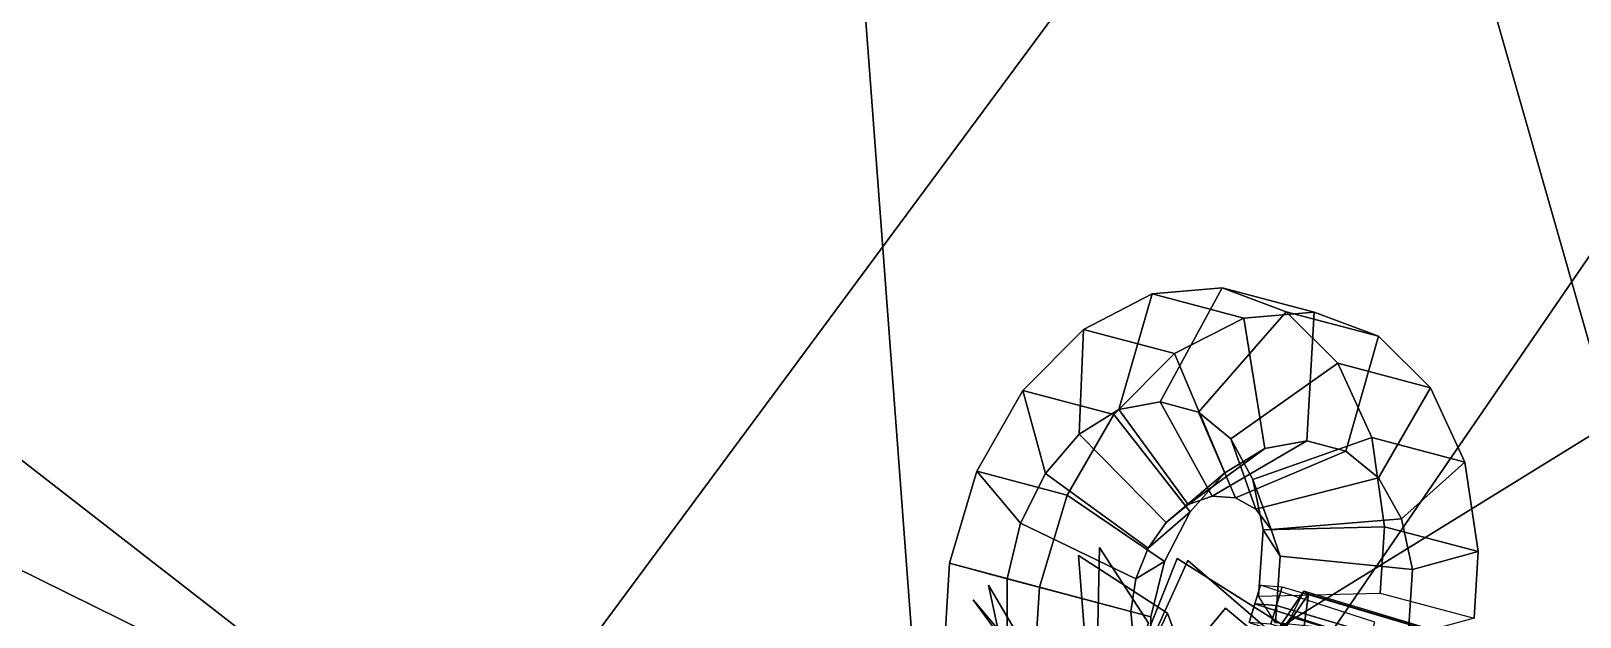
# Model space of a CAD drawing. Header units: metres. Extents: x -219 to 389, y -251 to 301.
# Drawn here: x 12.5 to 74.1, y 161.6 to 184.9 of the extents above; entities that cross this region are included whole.
import ezdxf

# ---------------------------------------------------------------- set-up
doc = ezdxf.new("R2010")
doc.units = ezdxf.units.M

msp = doc.modelspace()

# ---------------------------------------------------------------- linework, layer by layer
at = {"layer": 'Breeder_2InfInt', "color": 3}
for points in [[(65.7097, 160.6542, 98.66), (65.9357, 161.3977, 98.6324), (61.3896, 162.8713, 101.0988), (61.1636, 162.1278, 101.1264)], [(61.1636, 162.1278, 101.1264), (61.3896, 162.8713, 101.0988), (62.2525, 162.8061, 106.4066), (62.02657, 162.0625, 106.4342)], [(62.02657, 162.0625, 106.4342), (62.2525, 162.8061, 106.4066), (67.34, 161.2916, 107.2701), (67.114, 160.5481, 107.2978)], [(65.4837, 159.9107, 98.6876), (65.7097, 160.6542, 98.66), (61.1636, 162.1278, 101.1264), (60.9376, 161.3842, 101.1541)], [(60.9376, 161.3842, 101.1541), (61.1636, 162.1278, 101.1264), (62.02657, 162.0625, 106.4342), (61.8005, 161.319, 106.4619)], [(61.8005, 161.319, 106.4619), (62.02657, 162.0625, 106.4342), (67.114, 160.5481, 107.2978), (66.888, 159.8046, 107.3254)]]:
    msp.add_3dface(points, dxfattribs=at)
at = {"layer": 'Breeder_2Pdcel', "color": 3}
for points in [[(57.08623, 174.4413, 110.6005), (54.3574, 173.0312, 112.8868), (54.1937, 168.8608, 109.7499), (55.7663, 169.8408, 108.4587)], [(60.7259, 173.475, 114.3754), (57.9816, 172.0691, 116.6455), (54.3574, 173.0312, 112.8868), (57.08623, 174.4413, 110.6005)], [(59.8635, 174.6845, 107.9688), (57.08623, 174.4413, 110.6005), (55.7663, 169.8408, 108.4587), (57.4018, 170.1459, 106.9342)], [(63.5188, 173.7141, 111.7598), (60.7259, 173.475, 114.3754), (57.08623, 174.4413, 110.6005), (59.8635, 174.6845, 107.9688)], [(62.4077, 173.7335, 105.2562), (59.8635, 174.6845, 107.9688), (57.4018, 170.1459, 106.9342), (58.9341, 169.7468, 105.329)], [(66.07857, 172.759, 109.0633), (63.5188, 173.7141, 111.7598), (59.8635, 174.6845, 107.9688), (62.4077, 173.7335, 105.2562)], [(64.46, 171.6817, 102.736), (62.4077, 173.7335, 105.2562), (58.9341, 169.7468, 105.329), (60.2075, 168.6852, 103.8038)], [(63.2282, 168.5991, 112.977), (61.5679, 168.3006, 114.4758), (60.7259, 173.475, 114.3754), (63.5188, 173.7141, 111.7598)], [(68.1464, 170.7031, 106.5593), (66.07857, 172.759, 109.0633), (62.4077, 173.7335, 105.2562), (64.46, 171.6817, 102.736)], [(64.7853, 168.1934, 111.3975), (63.2282, 168.5991, 112.977), (63.5188, 173.7141, 111.7598), (66.07857, 172.759, 109.0633)], [(57.9816, 172.0691, 116.6455), (55.5618, 169.6414, 118.3411), (51.9532, 170.5994, 114.5985), (54.3574, 173.0312, 112.8868)], [(54.3574, 173.0312, 112.8868), (51.9532, 170.5994, 114.5985), (52.844, 167.3034, 110.6782), (54.1937, 168.8608, 109.7499)], [(61.5679, 168.3006, 114.4758), (59.9705, 167.3272, 115.7412), (57.9816, 172.0691, 116.6455), (60.7259, 173.475, 114.3754)], [(66.08357, 167.1252, 109.898), (64.7853, 168.1934, 111.3975), (66.07857, 172.759, 109.0633), (68.1464, 170.7031, 106.5593)], [(59.9705, 167.3272, 115.7412), (58.5961, 165.7764, 116.6438), (55.5618, 169.6414, 118.3411), (57.9816, 172.0691, 116.6455)], [(65.8108, 168.7342, 100.663), (64.46, 171.6817, 102.736), (60.2075, 168.6852, 103.8038), (61.09319, 167.0695, 102.5107)], [(69.5128, 167.7514, 104.5024), (68.1464, 170.7031, 106.5593), (64.46, 171.6817, 102.736), (65.8108, 168.7342, 100.663)], [(55.5618, 169.6414, 118.3411), (53.7092, 166.4396, 119.2918), (50.1161, 167.3935, 115.5653), (51.9532, 170.5994, 114.5985)], [(51.9532, 170.5994, 114.5985), (50.1161, 167.3935, 115.5653), (51.8551, 165.3245, 111.1508), (52.844, 167.3034, 110.6782)], [(66.9939, 165.503, 108.6306), (66.08357, 167.1252, 109.898), (68.1464, 170.7031, 106.5593), (69.5128, 167.7514, 104.5024)], [(57.4018, 170.1459, 106.9342), (55.7663, 169.8408, 108.4587), (58.5203, 166.0674, 110.84), (59.4694, 166.4065, 110.0117)], [(58.9341, 169.7468, 105.329), (57.4018, 170.1459, 106.9342), (59.4694, 166.4065, 110.0117), (60.395, 166.3424, 109.1029)], [(58.5961, 165.7764, 116.6438), (57.5824, 163.804, 117.0907), (53.7092, 166.4396, 119.2918), (55.5618, 169.6414, 118.3411)], [(55.7663, 169.8408, 108.4587), (54.1937, 168.8608, 109.7499), (57.6429, 165.3558, 111.5039), (58.5203, 166.0674, 110.84)], [(60.2075, 168.6852, 103.8038), (58.9341, 169.7468, 105.329), (60.395, 166.3424, 109.1029), (61.2052, 165.8853, 108.2047)], [(54.1937, 168.8608, 109.7499), (52.844, 167.3034, 110.6782), (56.926, 164.3398, 111.935), (57.6429, 165.3558, 111.5039)], [(61.09319, 167.0695, 102.5107), (60.2075, 168.6852, 103.8038), (61.2052, 165.8853, 108.2047), (61.8201, 165.084, 107.4067)], [(66.3209, 165.187, 99.2471), (65.8108, 168.7342, 100.663), (61.09319, 167.0695, 102.5107), (61.501, 165.0639, 101.5783)], [(70.03845, 164.2001, 103.1026), (69.5128, 167.7514, 104.5024), (65.8108, 168.7342, 100.663), (66.3209, 165.187, 99.2471)], [(58.5203, 166.0674, 110.84), (57.6429, 165.3558, 111.5039), (59.9705, 167.3272, 115.7412), (61.5679, 168.3006, 114.4758)], [(59.4694, 166.4065, 110.0117), (58.5203, 166.0674, 110.84), (61.5679, 168.3006, 114.4758), (63.2282, 168.5991, 112.977)], [(60.395, 166.3424, 109.1029), (59.4694, 166.4065, 110.0117), (63.2282, 168.5991, 112.977), (64.7853, 168.1934, 111.3975)], [(61.2052, 165.8853, 108.2047), (60.395, 166.3424, 109.1029), (64.7853, 168.1934, 111.3975), (66.08357, 167.1252, 109.898)], [(67.4266, 163.4908, 107.7239), (66.9939, 165.503, 108.6306), (69.5128, 167.7514, 104.5024), (70.03845, 164.2001, 103.1026)], [(53.7092, 166.4396, 119.2918), (52.6084, 162.7891, 119.4026), (49.03092, 163.7389, 115.6923), (50.1161, 167.3935, 115.5653)], [(50.1161, 167.3935, 115.5653), (49.03092, 163.7389, 115.6923), (51.3287, 163.1227, 111.1204), (51.8551, 165.3245, 111.1508)], [(52.844, 167.3034, 110.6782), (51.8551, 165.3245, 111.1508), (56.4431, 163.1188, 112.0881), (56.926, 164.3398, 111.935)], [(57.6429, 165.3558, 111.5039), (56.926, 164.3398, 111.935), (58.5961, 165.7764, 116.6438), (59.9705, 167.3272, 115.7412)], [(61.501, 165.0639, 101.5783), (61.09319, 167.0695, 102.5107), (61.8201, 165.084, 107.4067), (62.1805, 164.0216, 106.7873)], [(61.8201, 165.084, 107.4067), (61.2052, 165.8853, 108.2047), (66.08357, 167.1252, 109.898), (66.9939, 165.503, 108.6306)], [(57.5824, 163.804, 117.0907), (57.03121, 161.6088, 117.0346), (52.6084, 162.7891, 119.4026), (53.7092, 166.4396, 119.2918)], [(56.926, 164.3398, 111.935), (56.4431, 163.1188, 112.0881), (57.5824, 163.804, 117.0907), (58.5961, 165.7764, 116.6438)], [(51.8551, 165.3245, 111.1508), (51.3287, 163.1227, 111.1204), (56.2448, 161.8138, 111.9453), (56.4431, 163.1188, 112.0881)], [(66.1471, 162.5463, 98.7226), (66.3209, 165.187, 99.2471), (61.501, 165.0639, 101.5783), (61.3071, 162.4227, 101.0636)], [(61.3071, 162.4227, 101.0636), (61.501, 165.0639, 101.5783), (62.1805, 164.0216, 106.7873), (61.9894, 161.376, 106.2943)], [(62.1805, 164.0216, 106.7873), (61.8201, 165.084, 107.4067), (66.9939, 165.503, 108.6306), (67.4266, 163.4908, 107.7239)], [(69.8802, 161.5553, 102.5943), (70.03845, 164.2001, 103.1026), (66.3209, 165.187, 99.2471), (66.1471, 162.5463, 98.7226)], [(52.6084, 162.7891, 119.4026), (52.3679, 159.0596, 118.6638), (48.8059, 160.0052, 114.9695), (49.03092, 163.7389, 115.6923)], [(49.03092, 163.7389, 115.6923), (48.8059, 160.0052, 114.9695), (51.3199, 160.9196, 110.5906), (51.3287, 163.1227, 111.1204)], [(56.4431, 163.1188, 112.0881), (56.2448, 161.8138, 111.9453), (57.03121, 161.6088, 117.0346), (57.5824, 163.804, 117.0907)], [(61.9894, 161.376, 106.2943), (62.1805, 164.0216, 106.7873), (67.4266, 163.4908, 107.7239), (67.2575, 160.843, 107.2349)], [(67.2575, 160.843, 107.2349), (67.4266, 163.4908, 107.7239), (70.03845, 164.2001, 103.1026), (69.8802, 161.5553, 102.5943)], [(51.3287, 163.1227, 111.1204), (51.3199, 160.9196, 110.5906), (56.3536, 160.5553, 111.5182), (56.2448, 161.8138, 111.9453)], [(57.03121, 161.6088, 117.0346), (56.9976, 159.4123, 116.4791), (52.3679, 159.0596, 118.6638), (52.6084, 162.7891, 119.4026)], [(59.9754, 157.9554, 97.6599), (60.2479, 158.409, 95.4701), (63.1208, 162.632, 96.8406), (62.5999, 161.5921, 100.504)], [(60.3166, 158.1786, 93.2283), (60.1759, 157.2857, 91.1606), (63.1225, 161.2465, 89.3933), (63.3004, 162.5119, 93.00805)], [(60.2479, 158.409, 95.4701), (60.3166, 158.1786, 93.2283), (63.3004, 162.5119, 93.00805), (63.1208, 162.632, 96.8406)], [(62.5999, 161.5921, 100.504), (63.1208, 162.632, 96.8406), (68.2622, 161.0792, 97.1142), (67.763, 160.0327, 100.7788)], [(63.1208, 162.632, 96.8406), (63.3004, 162.5119, 93.00805), (68.4199, 160.9657, 93.2804), (68.2622, 161.0792, 97.1142)], [(63.3004, 162.5119, 93.00805), (63.1225, 161.2465, 89.3933), (68.2202, 159.7069, 89.6646), (68.4199, 160.9657, 93.2804)], [(56.2448, 161.8138, 111.9453), (56.3536, 160.5553, 111.5182), (56.9976, 159.4123, 116.4791), (57.03121, 161.6088, 117.0346)]]:
    msp.add_3dface(points, dxfattribs=at)
at = {"layer": 'Breeder_2Petal1', "color": 3}
for points in [[(54.8056, 155.696, 111.767), (54.99, 164.3571, 109.4324), (56.9424, 161.3582, 104.1798)], [(54.8056, 155.696, 111.767), (56.9424, 161.3582, 104.1798), (54.99, 164.3571, 109.4324)], [(54.8056, 155.696, 111.767), (57.6925, 161.7533, 104.181), (54.1669, 164.0488, 108.8987)], [(54.8056, 155.696, 111.767), (54.1669, 164.0488, 108.8987), (57.6925, 161.7533, 104.181)], [(54.8056, 155.696, 111.767), (62.5623, 161.1065, 108.1433), (58.08125, 163.9207, 111.6011)], [(54.8056, 155.696, 111.767), (58.08125, 163.9207, 111.6011), (62.5623, 161.1065, 108.1433)], [(54.8056, 155.696, 111.767), (58.4996, 163.8526, 112.3353), (61.6733, 161.1112, 107.5596)], [(54.8056, 155.696, 111.767), (61.6733, 161.1112, 107.5596), (58.4996, 163.8526, 112.3353)], [(54.8056, 155.696, 111.767), (50.588, 162.8665, 108.4064), (51.3951, 159.1074, 103.3455)], [(54.8056, 155.696, 111.767), (51.3951, 159.1074, 103.3455), (50.588, 162.8665, 108.4064)], [(54.8056, 155.696, 111.767), (52.07466, 159.8085, 102.9238), (49.9757, 162.283, 108.3485)], [(54.8056, 155.696, 111.767), (49.9757, 162.283, 108.3485), (52.07466, 159.8085, 102.9238)], [(54.8056, 155.696, 111.767), (64.5442, 158.1525, 113.0696), (59.9986, 161.9552, 115.2681)], [(54.8056, 155.696, 111.767), (59.9986, 161.9552, 115.2681), (64.5442, 158.1525, 113.0696)], [(54.8056, 155.696, 111.767), (61.07673, 152.5926, 99.1241), (57.6925, 161.7533, 104.181)], [(54.8056, 155.696, 111.767), (57.6925, 161.7533, 104.181), (61.07673, 152.5926, 99.1241)]]:
    msp.add_3dface(points, dxfattribs=at)
at = {"layer": 'Breeder_Leaf', "color": 3}
for points in [[(65.8543, 202.6315, 116.2959), (108.7241, 238.5675, 111.4828), (114.3172, 171.3795, 125.9682)], [(65.8543, 202.6315, 116.2959), (114.3172, 171.3795, 125.9682), (108.7241, 238.5675, 111.4828)], [(34.6198, 160.434, 120.7623), (65.8543, 202.6315, 116.2959), (87.06319, 128.2992, 136.5122)], [(34.6198, 160.434, 120.7623), (87.06319, 128.2992, 136.5122), (65.8543, 202.6315, 116.2959)], [(87.06319, 128.2992, 136.5122), (65.8543, 202.6315, 116.2959), (114.3172, 171.3795, 125.9682)], [(87.06319, 128.2992, 136.5122), (114.3172, 171.3795, 125.9682), (65.8543, 202.6315, 116.2959)], [(91.265, 200.4314, 157.1218), (49.1684, 139.0952, 138.5596), (45.3418, 190.2482, 129.6943)], [(91.265, 200.4314, 157.1218), (45.3418, 190.2482, 129.6943), (49.1684, 139.0952, 138.5596)], [(49.1684, 139.0952, 138.5596), (91.265, 200.4314, 157.1218), (99.5993, 147.8604, 160.175)], [(49.1684, 139.0952, 138.5596), (99.5993, 147.8604, 160.175), (91.265, 200.4314, 157.1218)], [(60.02477, 159.8766, 242.3153), (111.9802, 191.9617, 228.6958), (90.05869, 156.8103, 248.4344)], [(60.02477, 159.8766, 242.3153), (90.05869, 156.8103, 248.4344), (111.9802, 191.9617, 228.6958)], [(49.1684, 139.0952, 138.5596), (-12.2993, 186.8339, 120.4894), (45.3418, 190.2482, 129.6943)], [(49.1684, 139.0952, 138.5596), (45.3418, 190.2482, 129.6943), (-12.2993, 186.8339, 120.4894)], [(-12.2586, 134.2177, 123.2649), (-12.2993, 186.8339, 120.4894), (49.1684, 139.0952, 138.5596)], [(-12.2586, 134.2177, 123.2649), (49.1684, 139.0952, 138.5596), (-12.2993, 186.8339, 120.4894)], [(-1.9467, 114.0754, 141.2911), (-27.3208, 182.939, 163.4897), (20.4759, 159.337, 164.4415)], [(-1.9467, 114.0754, 141.2911), (20.4759, 159.337, 164.4415), (-27.3208, 182.939, 163.4897)]]:
    msp.add_3dface(points, dxfattribs=at)

doc.saveas('drawing.dxf')
